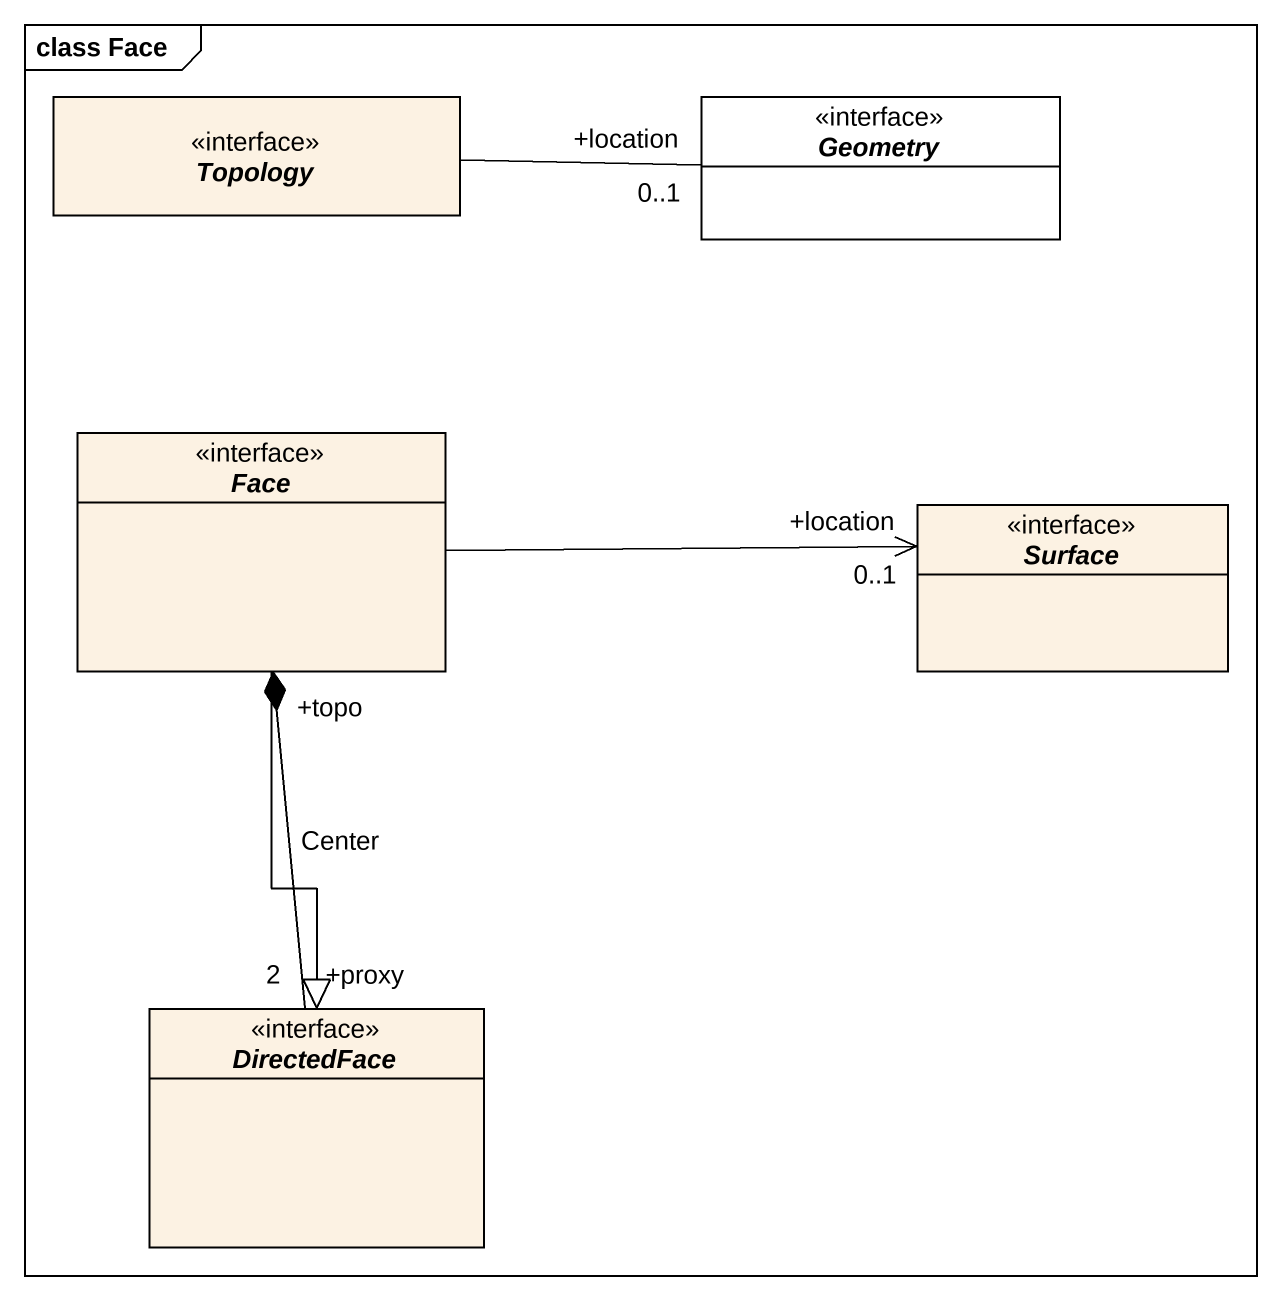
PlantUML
@startuml
mainframe class Face
hide circle
hide empty members
interface Topology
interface Geometry #FFFFFF
interface Face
interface Surface
interface DirectedFace
Topology -right- "+location\n0..1" Geometry
Face -right-> "+location\n0..1" Surface
Face --|> DirectedFace
DirectedFace "+proxy\n2" -up-* "+topo" Face : Center
@enduml
